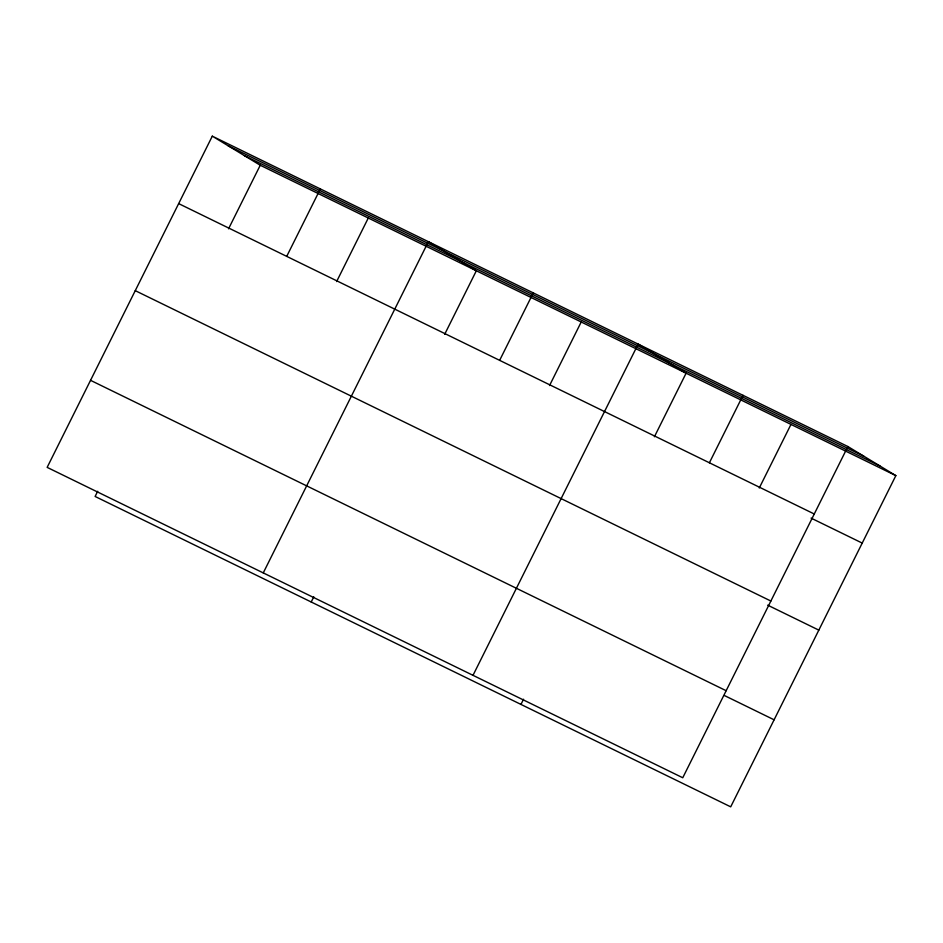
<?xml version="1.0" encoding="UTF-8"?>
<svg xmlns="http://www.w3.org/2000/svg" width="943" height="943" viewBox="0 0 943 943"><rect width="100%" height="100%" fill="white"/><g stroke="black" fill="none" stroke-linecap="round" stroke-linejoin="round"><path stroke-width="1.41" d="M212.293 136.157L47.15 467.374L682.756 777.751L847.898 446.534L212.293 136.157L260.244 165.249L895.85 475.626L730.707 806.843L95.102 496.466L97.695 491.268M228.548 228.807L260.244 165.249M286.707 256.378L320.349 188.918M336.604 281.58L368.289 218.01M263.262 572.908L428.393 241.679L476.345 270.771L444.66 334.341M311.214 601.999L313.795 596.801M499.637 360.356L533.278 292.896M549.533 385.557L581.218 321.987M473.009 675.329L638.152 344.112L686.103 373.204L654.407 436.762M520.96 704.421L523.554 699.223M709.395 462.777L743.025 395.317M759.28 487.979L790.977 424.409M228.112 145.752L863.729 456.141M244.414 155.642L880.031 466.031M178.651 203.605L814.269 513.994M811.086 518.12L862.22 543.085M135.262 290.656L770.867 601.033M767.696 605.158L818.819 630.124M90.552 380.335L726.157 690.712M724.295 695.474L774.109 719.804M847.898 446.534L895.85 475.626"/></g></svg>
